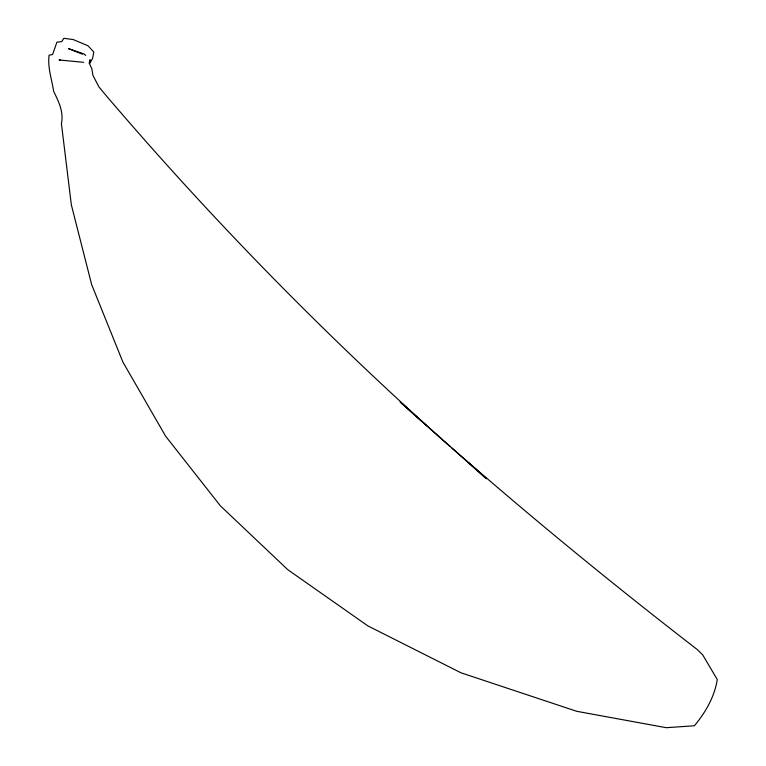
<?xml version="1.0" encoding="UTF-8"?>
<svg xmlns="http://www.w3.org/2000/svg" width="766" height="766" viewBox="0 0 766 766"><rect width="100%" height="100%" fill="white"/><g stroke="black" fill="none" stroke-linecap="round" stroke-linejoin="round"><path stroke-width="1.15" d="M89.249 63.023L90.101 59.738L89.325 63.415L91.824 68.672L92.935 75.374L98.958 86.989L106.302 95.788C212.699 220.445 327.666 337.787 450.207 446.607M89.766 63.444L92.581 58.417L93.797 52.011L88.071 45.816L73.249 39.564L63.798 38.3L61.759 41.623L56.923 42.149L52.586 54.549L49.081 55.162C47.454 67.389 51.829 79.338 53.649 91.307C58.532 101.505 63.923 111.683 61.414 123.68L71.343 204.838L91.652 284.588L122.895 362.059L165.657 436.247L220.464 505.924L287.786 569.693L367.929 625.927L460.95 672.787L576.664 711.288L666.267 727.7L694.408 725.766C705.476 712.466 714.544 696.84 717.282 679.547L702.69 654.873L697.194 649.501C595.192 570.689 495.889 488.373 400.187 402.026L426.336 425.436M60.677 60.112L59.039 59.968L83.609 62.314M82.46 54.195L68.547 48.641L84.145 54.003L85.677 55.468M451.969 448.177L485.558 477.974M469.108 463.181L486.496 478.75"/></g></svg>
